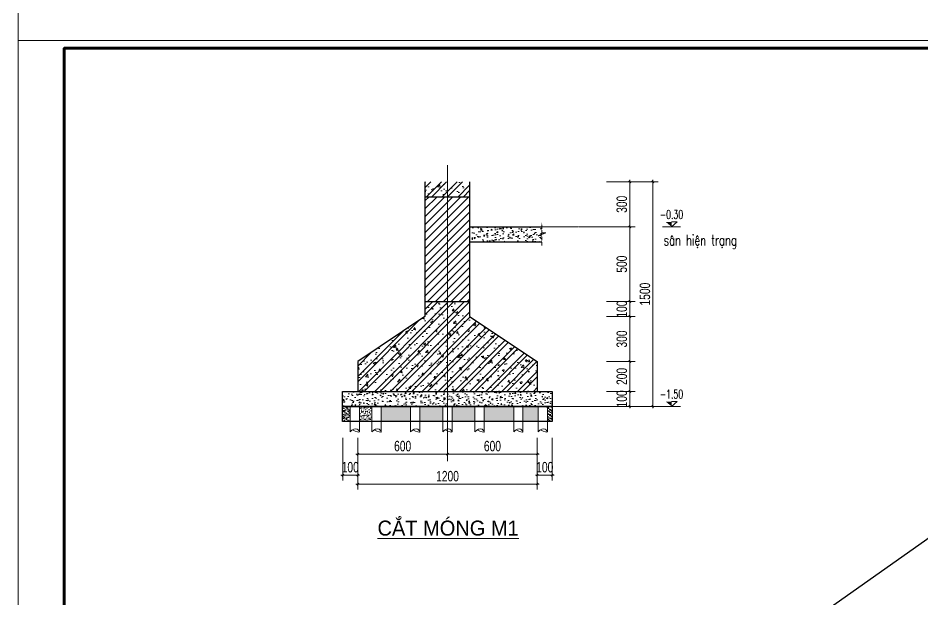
# Model space of a CAD drawing. Header units: millimetres. Extents: x 5243337 to 5938936, y 490824 to 785930.
# Drawn here: x 5679194 to 5685241, y 546317 to 550204 of the extents above; entities that cross this region are included whole.
import ezdxf
from ezdxf.enums import TextEntityAlignment as Align

# ---------------------------------------------------------------- set-up
doc = ezdxf.new("R2010")
doc.units = ezdxf.units.MM
doc.header["$MEASUREMENT"] = 0
doc.header["$PDMODE"] = 32
doc.linetypes.add('CENTER', pattern=[2, 1.25, -0.25, 0.25, -0.25])
doc.linetypes.add('HIDDEN', pattern=[0.375, 0.25, -0.125])
doc.layers.get('0').update_dxf_attribs({"lineweight": 0})
doc.layers.get('Defpoints').update_dxf_attribs({"lineweight": 0})
for name, color, linetype, lineweight in [('8- Dim', 8, 'Continuous', 9), ('dim', 144, 'Continuous', 13), ('hatch', 251, 'Continuous', 5), ('Khungten_LCDI', 7, 'Continuous', 25), ('LC Dim', 8, 'Continuous', 18), ('LC Net thay', 7, 'Continuous', 25), ('LC Text1', 3, 'Continuous', 20), ('MANH', 35, 'HIDDEN', 5), ('noithat', 125, 'Continuous', 9), ('text', 1, 'Continuous', 20), ('truc', 76, 'CENTER', 9)]:
    doc.layers.add(name, color=color, linetype=linetype, lineweight=lineweight)
doc.layers.add('KCS_Plotter', color=11, linetype='Continuous', plot=False)
doc.styles.add('Khungten', font='VHAVAN.TTF', dxfattribs={"width": 0.9, "height": 5000})
doc.styles.add('LC 3', font='vnsimli.shx', dxfattribs={"width": 0.75})
doc.styles.add('ROMANS', font='vnsimli.shx', dxfattribs={"width": 0.6})
doc.styles.add('TBV', font='VHHELS.TTF', dxfattribs={"width": 0.9, "oblique": 20, "height": 320})
doc.styles.add('Title', font='VHBLACK.TTF')
doc.styles.add('TXTDIM', font='VNARIAL.TTF', dxfattribs={"width": 0.7})
doc.dimstyles.new('DIM35', dxfattribs={"dimscale": 35, "dimtxt": 2, "dimasz": 0.3, "dimexe": 1, "dimexo": 0, "dimgap": 0.5, "dimtad": 1, "dimdec": 0, "dimzin": 12, "dimdsep": 46, "dimtxsty": 'TXTDIM', "dimblk": 'SLASH', "dimcen": 1.5, "dimclrd": 256, "dimclre": 256, "dimclrt": 1, "dimadec": 0, "dimazin": 0, "dimtfac": 1, "dimtdec": 0, "dimtix": 1, "dimtmove": 0, "dimatfit": 3, "dimldrblk": 'DOT', "dimfxl": 2, "dimtolj": 1, "dimtzin": 0, "dimlwd": 9, "dimlwe": 9, "dimarcsym": 1})
pattern_1 = [(50, (177632.29, 43929.41), (143.4520365, -12.550427), [15, -165]), (355, (177632.29, 43929.4), (-27.7502667, 150.4384267), [12, -132]), (100.4514, (177644.24, 43928.36), (115.7018763, 137.8879084), [12.748038, -140.2284224]), (46.1842, (177632.29, 43969.4), (213.44821, -33.103803), [22.5, -247.5]), (96.6356, (177650.07, 43966.65), (186.932541, 194.823574), [19.122058, -210.3426]), (351.1842, (177632.29, 43969.4), (186.932389, 194.82372), [18, -198]), (21, (177652.29, 43959.41), (119.3814104, -80.5237781), [15, -165]), (326, (177652.29, 43959.4), (48.6630664, 145.030009), [12, -132]), (71.4514, (177662.23, 43952.7), (168.0445257, 64.5060993), [12.748038, -140.2284224]), (37.5, (177632.286, 43929.406), (2.43197106, 66.57877077), [0, -130.4, 0, -134, 0, -132.5]), (7.5, (177632.286, 43929.406), (52.6139075, 78.8823424), [0, -76.4, 0, -127.4, 0, -50.5]), (327.5, (177587.686, 43929.406), (106.76448723, -4.51097435), [0, -50, 0, -156, 0, -207]), (317.5, (177567.69, 43929.41), (116.6372339, 20.0209965), [0, -65, 0, -103.6, 0, -147]), (45, (177632.286, 43929.406), (-53.0330086, 53.0330086), []), (45, (177667.64, 43929.406), (-53.0330086, 53.0330086), [])]
pattern_2 = [(37.5, (177632.286, 42923.716), (-0.62993358, 19.26823769), [0, -15.2, 0, -17, 0, -16.25]), (7.5, (177632.286, 42923.716), (17.69776705, 28.22146065), [0, -8.2, 0, -13.7, 0, -5.25]), (327.5, (177619.986, 42923.716), (31.14141862, 0.056590535), [0, -5, 0, -18, 0, -23.5]), (317.5, (177619.986, 42923.716), (30.06126605, 8.77675565), [0, -2.5, 0, -11.8, 0, -13.5])]

# ---------------------------------------------------------------- blocks, each defined once
blk = doc.blocks.new('SLASH')
at = {"layer": 'dim', "color": 16, "linetype": 'Continuous'}
for p, q in [((-1.2, 0), (1.2, 0)), ((-0.6, -0.6), (0.6, 0.6))]:
    blk.add_line(p, q, dxfattribs=at)
blk = doc.blocks.new('*D901')
at = {"layer": 'Defpoints', "color": 0, "transparency": 16777216}
for p in [(5682064, 547399.4), (5682663.7, 547399.4), (5682663.7, 547291.2)]:
    blk.add_point(p, dxfattribs=at)
at = {"layer": 'dim', "lineweight": 9, "transparency": 16777216}
for p, q in [((5682064, 547399.4), (5682064, 547256.2)), ((5682663.7, 547399.4), (5682663.7, 547256.2)), ((5682074.5, 547291.2), (5682653.2, 547291.2))]:
    blk.add_line(p, q, dxfattribs=at)
at = {"layer": 'dim', "lineweight": 9, "transparency": 16777216, "xscale": 10.5, "yscale": 10.5, "zscale": 10.5, "rotation": 180}
blk.add_blockref('SLASH', (5682064, 547291.2), dxfattribs=at)
at = {"layer": 'dim', "lineweight": 9, "transparency": 16777216, "xscale": 10.5, "yscale": 10.5, "zscale": 10.5}
blk.add_blockref('SLASH', (5682663.7, 547291.2), dxfattribs=at)
at = {"layer": 'dim', "color": 1, "transparency": 16777216, "insert": (5682363.9, 547344.4), "char_height": 70, "attachment_point": 5, "style": 'TXTDIM'}
blk.add_mtext('\\A1;600', dxfattribs=at)
blk = doc.blocks.new('_Dot')
at = {"color": 0, "linetype": 'ByBlock', "lineweight": -2}
blk.add_line((-0.5, 0), (-1, 0), dxfattribs=at)
at = {"color": 0, "linetype": 'ByBlock', "const_width": 0.5}
blk.add_lwpolyline([(-0.25, 0, 1), (0.25, 0, 1)], format="xyb", close=True, dxfattribs=at)
blk = doc.blocks.new('*D902')
at = {"layer": 'Defpoints', "color": 0, "transparency": 16777216}
for p in [(5681463.7, 547399.4), (5682064, 547399.4), (5682064, 547291.2)]:
    blk.add_point(p, dxfattribs=at)
at = {"layer": 'dim', "lineweight": 9, "transparency": 16777216}
for p, q in [((5681463.7, 547399.4), (5681463.7, 547256.2)), ((5682064, 547399.4), (5682064, 547256.2)), ((5681474.2, 547291.2), (5682053.5, 547291.2))]:
    blk.add_line(p, q, dxfattribs=at)
at = {"layer": 'dim', "lineweight": 9, "transparency": 16777216, "xscale": 10.5, "yscale": 10.5, "zscale": 10.5, "rotation": 180}
blk.add_blockref('SLASH', (5681463.7, 547291.2), dxfattribs=at)
at = {"layer": 'dim', "lineweight": 9, "transparency": 16777216, "xscale": 10.5, "yscale": 10.5, "zscale": 10.5}
blk.add_blockref('SLASH', (5682064, 547291.2), dxfattribs=at)
at = {"layer": 'dim', "color": 1, "transparency": 16777216, "insert": (5681763.9, 547344.4), "char_height": 70, "attachment_point": 5, "style": 'TXTDIM'}
blk.add_mtext('\\A1;600', dxfattribs=at)
blk = doc.blocks.new('*D903')
at = {"layer": 'Defpoints', "color": 0, "transparency": 16777216}
for p in [(5681463.7, 547399.4), (5682663.7, 547399.4), (5682663.7, 547090.2)]:
    blk.add_point(p, dxfattribs=at)
at = {"layer": 'dim', "lineweight": 9, "transparency": 16777216}
for p, q in [((5681463.7, 547399.4), (5681463.7, 547055.2)), ((5682663.7, 547399.4), (5682663.7, 547055.2)), ((5681474.2, 547090.2), (5682653.2, 547090.2))]:
    blk.add_line(p, q, dxfattribs=at)
at = {"layer": 'dim', "lineweight": 9, "transparency": 16777216, "xscale": 10.5, "yscale": 10.5, "zscale": 10.5, "rotation": 180}
blk.add_blockref('SLASH', (5681463.7, 547090.2), dxfattribs=at)
at = {"layer": 'dim', "lineweight": 9, "transparency": 16777216, "xscale": 10.5, "yscale": 10.5, "zscale": 10.5}
blk.add_blockref('SLASH', (5682663.7, 547090.2), dxfattribs=at)
at = {"layer": 'dim', "color": 1, "transparency": 16777216, "insert": (5682063.7, 547143.4), "char_height": 70, "attachment_point": 5, "style": 'TXTDIM'}
blk.add_mtext('\\A1;1200', dxfattribs=at)
blk = doc.blocks.new('*D904')
at = {"layer": 'Defpoints', "color": 0, "transparency": 16777216}
for p in [(5683186.1, 547710.1), (5683281.8, 547710.1), (5683186.1, 547610.1)]:
    blk.add_point(p, dxfattribs=at)
at = {"layer": 'dim', "lineweight": 9, "transparency": 16777216}
for p, q in [((5683186.1, 547710.1), (5683316.8, 547710.1)), ((5683281.8, 547620.6), (5683281.8, 547699.6)), ((5683186.1, 547610.1), (5683316.8, 547610.1))]:
    blk.add_line(p, q, dxfattribs=at)
at = {"layer": 'dim', "lineweight": 9, "transparency": 16777216, "xscale": 10.5, "yscale": 10.5, "zscale": 10.5}
for p, rotation in [((5683281.8, 547710.1), 90), ((5683281.8, 547610.1), 270)]:
    blk.add_blockref('SLASH', p, dxfattribs=dict(at, rotation=rotation))
at = {"layer": 'dim', "color": 1, "transparency": 16777216, "insert": (5683228.6, 547660.1), "char_height": 70, "attachment_point": 5, "rotation": 90, "style": 'TXTDIM'}
blk.add_mtext('\\A1;100', dxfattribs=at)
blk = doc.blocks.new('*D905')
at = {"layer": 'Defpoints', "color": 0, "transparency": 16777216}
for p in [(5683126.1, 547910.1), (5683281.8, 547910.1), (5683126.1, 547710.1)]:
    blk.add_point(p, dxfattribs=at)
at = {"layer": 'dim', "lineweight": 9, "transparency": 16777216}
for p, q in [((5683126.1, 547910.1), (5683316.8, 547910.1)), ((5683281.8, 547720.6), (5683281.8, 547899.6)), ((5683126.1, 547710.1), (5683316.8, 547710.1))]:
    blk.add_line(p, q, dxfattribs=at)
at = {"layer": 'dim', "lineweight": 9, "transparency": 16777216, "xscale": 10.5, "yscale": 10.5, "zscale": 10.5}
for p, rotation in [((5683281.8, 547910.1), 90), ((5683281.8, 547710.1), 270)]:
    blk.add_blockref('SLASH', p, dxfattribs=dict(at, rotation=rotation))
at = {"layer": 'dim', "color": 1, "transparency": 16777216, "insert": (5683228.6, 547810.1), "char_height": 70, "attachment_point": 5, "rotation": 90, "style": 'TXTDIM'}
blk.add_mtext('\\A1;200', dxfattribs=at)
blk = doc.blocks.new('*D906')
at = {"layer": 'Defpoints', "color": 0, "transparency": 16777216}
for p in [(5683126.1, 548310.1), (5683281.8, 548310.1), (5683126.1, 548210.1)]:
    blk.add_point(p, dxfattribs=at)
at = {"layer": 'dim', "lineweight": 9, "transparency": 16777216}
for p, q in [((5683126.1, 548310.1), (5683316.8, 548310.1)), ((5683281.8, 548320.6), (5683281.8, 548331.1)), ((5683281.8, 548210.1), (5683281.8, 548310.1)), ((5683126.1, 548210.1), (5683316.8, 548210.1)), ((5683281.8, 548199.6), (5683281.8, 548189.1))]:
    blk.add_line(p, q, dxfattribs=at)
at = {"layer": 'dim', "lineweight": 9, "transparency": 16777216, "xscale": 10.5, "yscale": 10.5, "zscale": 10.5}
for p, rotation in [((5683281.8, 548310.1), 270), ((5683281.8, 548210.1), 90)]:
    blk.add_blockref('SLASH', p, dxfattribs=dict(at, rotation=rotation))
at = {"layer": 'dim', "color": 1, "transparency": 16777216, "insert": (5683228.6, 548260.1), "char_height": 70, "attachment_point": 5, "rotation": 90, "style": 'TXTDIM'}
blk.add_mtext('\\A1;100', dxfattribs=at)
blk = doc.blocks.new('*D907')
at = {"layer": 'Defpoints', "color": 0, "transparency": 16777216}
for p in [(5683126.1, 548210.1), (5683281.8, 548210.1), (5683126.1, 547910.1)]:
    blk.add_point(p, dxfattribs=at)
at = {"layer": 'dim', "lineweight": 9, "transparency": 16777216}
for p, q in [((5683126.1, 548210.1), (5683316.8, 548210.1)), ((5683281.8, 547920.6), (5683281.8, 548199.6)), ((5683126.1, 547910.1), (5683316.8, 547910.1))]:
    blk.add_line(p, q, dxfattribs=at)
at = {"layer": 'dim', "lineweight": 9, "transparency": 16777216, "xscale": 10.5, "yscale": 10.5, "zscale": 10.5}
for p, rotation in [((5683281.8, 548210.1), 90), ((5683281.8, 547910.1), 270)]:
    blk.add_blockref('SLASH', p, dxfattribs=dict(at, rotation=rotation))
at = {"layer": 'dim', "color": 1, "transparency": 16777216, "insert": (5683228.5, 548060.1), "char_height": 70, "attachment_point": 5, "rotation": 90, "style": 'TXTDIM'}
blk.add_mtext('\\A1;300', dxfattribs=at)
blk = doc.blocks.new('*D908')
at = {"layer": 'Defpoints', "color": 0, "transparency": 16777216}
for p in [(5682663.7, 547399.4), (5682763.4, 547399.4), (5682763.4, 547150.2)]:
    blk.add_point(p, dxfattribs=at)
at = {"layer": 'dim', "lineweight": 9, "transparency": 16777216}
for p, q in [((5682663.7, 547399.4), (5682663.7, 547115.2)), ((5682763.4, 547399.4), (5682763.4, 547115.2)), ((5682674.2, 547150.2), (5682752.9, 547150.2))]:
    blk.add_line(p, q, dxfattribs=at)
at = {"layer": 'dim', "lineweight": 9, "transparency": 16777216, "xscale": 10.5, "yscale": 10.5, "zscale": 10.5, "rotation": 180}
blk.add_blockref('SLASH', (5682663.7, 547150.2), dxfattribs=at)
at = {"layer": 'dim', "lineweight": 9, "transparency": 16777216, "xscale": 10.5, "yscale": 10.5, "zscale": 10.5}
blk.add_blockref('SLASH', (5682763.4, 547150.2), dxfattribs=at)
at = {"layer": 'dim', "color": 1, "transparency": 16777216, "insert": (5682713.5, 547203.4), "char_height": 70, "attachment_point": 5, "style": 'TXTDIM'}
blk.add_mtext('\\A1;100', dxfattribs=at)
blk = doc.blocks.new('*D909')
at = {"layer": 'Defpoints', "color": 0, "transparency": 16777216}
for p in [(5681363.6, 547399.4), (5681463.7, 547399.4), (5681363.6, 547150.2)]:
    blk.add_point(p, dxfattribs=at)
at = {"layer": 'dim', "lineweight": 9, "transparency": 16777216}
for p, q in [((5681363.6, 547399.4), (5681363.6, 547115.2)), ((5681463.7, 547399.4), (5681463.7, 547115.2)), ((5681453.2, 547150.2), (5681374.1, 547150.2))]:
    blk.add_line(p, q, dxfattribs=at)
at = {"layer": 'dim', "lineweight": 9, "transparency": 16777216, "xscale": 10.5, "yscale": 10.5, "zscale": 10.5, "rotation": 180}
blk.add_blockref('SLASH', (5681363.6, 547150.2), dxfattribs=at)
at = {"layer": 'dim', "lineweight": 9, "transparency": 16777216, "xscale": 10.5, "yscale": 10.5, "zscale": 10.5}
blk.add_blockref('SLASH', (5681463.7, 547150.2), dxfattribs=at)
at = {"layer": 'dim', "color": 1, "transparency": 16777216, "insert": (5681413.7, 547203.4), "char_height": 70, "attachment_point": 5, "style": 'TXTDIM'}
blk.add_mtext('\\A1;100', dxfattribs=at)
blk = doc.blocks.new('*D910')
at = {"layer": 'Defpoints', "color": 0, "transparency": 16777216}
for p in [(5683126.1, 548810.1), (5683126.1, 548310.1), (5683281.8, 548310.1)]:
    blk.add_point(p, dxfattribs=at)
at = {"layer": 'dim', "lineweight": 9, "transparency": 16777216}
for p, q in [((5683126.1, 548810.1), (5683316.8, 548810.1)), ((5683281.8, 548799.6), (5683281.8, 548320.6)), ((5683126.1, 548310.1), (5683316.8, 548310.1))]:
    blk.add_line(p, q, dxfattribs=at)
at = {"layer": 'dim', "lineweight": 9, "transparency": 16777216, "xscale": 10.5, "yscale": 10.5, "zscale": 10.5}
for p, rotation in [((5683281.8, 548810.1), 90), ((5683281.8, 548310.1), 270)]:
    blk.add_blockref('SLASH', p, dxfattribs=dict(at, rotation=rotation))
at = {"layer": 'dim', "color": 1, "transparency": 16777216, "insert": (5683228.6, 548560.1), "char_height": 70, "attachment_point": 5, "rotation": 90, "style": 'TXTDIM'}
blk.add_mtext('\\A1;500', dxfattribs=at)
blk = doc.blocks.new('*D911')
at = {"layer": 'Defpoints', "color": 0, "transparency": 16777216}
for p in [(5683126.1, 549110.1), (5683281.8, 549110.1), (5683126.1, 548810.1)]:
    blk.add_point(p, dxfattribs=at)
at = {"layer": 'dim', "lineweight": 9, "transparency": 16777216}
for p, q in [((5683126.1, 549110.1), (5683316.8, 549110.1)), ((5683281.8, 548820.6), (5683281.8, 549099.6)), ((5683126.1, 548810.1), (5683316.8, 548810.1))]:
    blk.add_line(p, q, dxfattribs=at)
at = {"layer": 'dim', "lineweight": 9, "transparency": 16777216, "xscale": 10.5, "yscale": 10.5, "zscale": 10.5}
for p, rotation in [((5683281.8, 549110.1), 90), ((5683281.8, 548810.1), 270)]:
    blk.add_blockref('SLASH', p, dxfattribs=dict(at, rotation=rotation))
at = {"layer": 'dim', "color": 1, "transparency": 16777216, "insert": (5683228.5, 548960.1), "char_height": 70, "attachment_point": 5, "rotation": 90, "style": 'TXTDIM'}
blk.add_mtext('\\A1;300', dxfattribs=at)
blk = doc.blocks.new('*D912')
at = {"layer": 'Defpoints', "color": 0, "transparency": 16777216}
for p in [(5683126.1, 549110.1), (5683436.4, 549110.1), (5683126.1, 547610.1)]:
    blk.add_point(p, dxfattribs=at)
at = {"layer": 'dim', "lineweight": 9, "transparency": 16777216}
for p, q in [((5683126.1, 549110.1), (5683471.4, 549110.1)), ((5683436.4, 547620.6), (5683436.4, 549099.6)), ((5683126.1, 547610.1), (5683471.4, 547610.1))]:
    blk.add_line(p, q, dxfattribs=at)
at = {"layer": 'dim', "lineweight": 9, "transparency": 16777216, "xscale": 10.5, "yscale": 10.5, "zscale": 10.5}
for p, rotation in [((5683436.4, 549110.1), 90), ((5683436.4, 547610.1), 270)]:
    blk.add_blockref('SLASH', p, dxfattribs=dict(at, rotation=rotation))
at = {"layer": 'dim', "color": 1, "transparency": 16777216, "insert": (5683383.2, 548360.1), "char_height": 70, "attachment_point": 5, "rotation": 90, "style": 'TXTDIM'}
blk.add_mtext('\\A1;1500', dxfattribs=at)
blk = doc.blocks.new('CAO DO')
at = {"layer": 'noithat'}
for p, q in [((20767, 17240), (20898, 17352)), ((20898, 17352), (20767, 17352)), ((20558, 17240), (20975, 17240))]:
    blk.add_line(p, q, dxfattribs=at)
blk.add_solid([(20632, 17352), (20767, 17352), (20767, 17240)], dxfattribs=at)
at = {"layer": 'text', "color": 2, "style": 'ROMANS'}
blk.add_attdef('1', text='', height=200, dxfattribs=at).set_placement((20766, 17422), align=Align.CENTER)
blk = doc.blocks.new('ha tang Nui Beo')
at = {"layer": 'Defpoints', "lineweight": 0}
blk.add_lwpolyline([(-1200, -14850), (-1200, 14850), (40800, 14850), (40800, -14850)], close=True, dxfattribs=at)
at = {"layer": 'Khungten_LCDI', "color": 5, "lineweight": 60}
blk.add_lwpolyline([(0, -14650), (0, 14650), (40600, 14650), (40600, -14650)], close=True, dxfattribs=at)
at = {"color": 7, "style": 'Khungten', "width": 0.8}
for tag, p in [('REVISION', (39498.8, -10746.3)), ('NGAYHT', (39546.1, -11609.4))]:
    blk.add_attdef(tag, text='', height=200, dxfattribs=at).set_placement(p, align=Align.CENTER)
at = {"layer": 'LC Text1', "style": 'Title', "width": 1.485915}
for tag, p, p2 in [('TENBANVE1', (36912.7, -8885.8), (40339.1, -8885.8)), ('TENBANVE2', (36912.7, -9562.5), (40339.1, -9562.5))]:
    blk.add_attdef(tag, text='', height=250, dxfattribs=at).set_placement(p, p2, align=Align.FIT)
at = {"layer": 'LC Text1', "style": 'Title', "width": 0.7}
blk.add_attdef('SOBANVE', text='', height=250, dxfattribs=at).set_placement((39562, -13896.2), align=Align.CENTER)

msp = doc.modelspace()

# ---------------------------------------------------------------- hatches: boundary and pattern name
at = {"layer": 'hatch'}
h = msp.add_hatch(dxfattribs=at)
h.set_pattern_fill('ANSI31', color=256, scale=300, style=0)
h.set_pattern_definition([(45, (5383298.3, 473318.61), (-26.5165043, 26.5165043), [])])
h.paths.add_polyline_path([(5681910.5, 548310.1), (5682210.5, 548310.1), (5682212.9, 549010.1), (5681912.9, 549010.1)])
h = msp.add_hatch(dxfattribs=at)
h.set_pattern_fill('AR-CONC', color=256, scale=10)
h.set_pattern_definition([(50, (5500220.48, 549922.215), (71.726018, -6.275213), [7.5, -82.5]), (355, (5500220.48, 549922.215), (-13.875133, 75.219213), [6, -66]), (100.4514, (5500226.46, 549921.69), (57.850938, 68.943954), [6.37402, -70.11421]), (46.1842, (5500220.48, 549942.215), (106.724105, -16.5519), [11.25, -123.75]), (96.6356, (5500229.38, 549940.84), (93.46627, 97.41179), [9.56103, -105.1713]), (351.1842, (5500220.48, 549942.21), (93.466195, 97.41186), [9, -99]), (21, (5500230.48, 549937.215), (59.690705, -40.26189), [7.5, -82.5]), (326, (5500230.48, 549937.215), (24.331533, 72.515005), [6, -66]), (71.4514, (5500235.456, 549933.86), (84.022263, 32.25305), [6.37402, -70.11421]), (37.5, (5500220.481, 549922.215), (1.2159855, 33.2893854), [0, -65.2, 0, -67, 0, -66.25]), (7.5, (5500220.48, 549922.215), (26.306954, 39.441171), [0, -38.2, 0, -63.7, 0, -25.25]), (327.5, (5500198.181, 549922.215), (53.3822436, -2.255487), [0, -25, 0, -78, 0, -103.5]), (317.5, (5500188.18, 549922.215), (58.318617, 10.010498), [0, -32.5, 0, -51.8, 0, -73.5])])
h.paths.add_polyline_path([(5682694.8, 548710.1), (5682694.8, 548750.1), (5682669.8, 548750.1), (5682719.8, 548770.1), (5682694.8, 548770.1), (5682694.8, 548810.1), (5682226.7, 548810.1), (5682226.7, 548710.1)])
h = msp.add_hatch(dxfattribs=at)
h.set_pattern_fill('AR-CONC', color=256, scale=10)
h.set_pattern_definition([(50, (5500220.48, 549872.13), (71.726018, -6.275213), [7.5, -82.5]), (355, (5500220.48, 549872.13), (-13.875133, 75.219213), [6, -66]), (100.4514, (5500226.46, 549871.61), (57.850938, 68.943954), [6.37402, -70.11421]), (46.1842, (5500220.48, 549892.13), (106.724105, -16.5519), [11.25, -123.75]), (96.6356, (5500229.38, 549890.75), (93.46627, 97.41179), [9.56103, -105.1713]), (351.1842, (5500220.48, 549892.13), (93.466195, 97.41186), [9, -99]), (21, (5500230.48, 549887.13), (59.690705, -40.26189), [7.5, -82.5]), (326, (5500230.48, 549887.13), (24.331533, 72.515005), [6, -66]), (71.4514, (5500235.456, 549883.776), (84.022263, 32.25305), [6.37402, -70.11421]), (37.5, (5500220.481, 549872.131), (1.2159855, 33.2893854), [0, -65.2, 0, -67, 0, -66.25]), (7.5, (5500220.48, 549872.13), (26.306954, 39.441171), [0, -38.2, 0, -63.7, 0, -25.25]), (327.5, (5500198.181, 549872.13), (53.3822436, -2.255487), [0, -25, 0, -78, 0, -103.5]), (317.5, (5500188.18, 549872.13), (58.318617, 10.010498), [0, -32.5, 0, -51.8, 0, -73.5])])
h.paths.add_polyline_path([(5681362.7, 547710.1), (5681362.7, 547610.1), (5682064, 547610.1), (5682064, 547710.1)])
h.paths.add_polyline_path([(5682763.7, 547610.1), (5682763.7, 547710.1), (5682064, 547710.1), (5682064, 547610.1)])
h = msp.add_hatch(dxfattribs=at)
h.set_pattern_fill('AR-SAND', color=256, scale=10)
h.set_pattern_definition(pattern_2)
h.paths.add_polyline_path([(5681413, 547610.1), (5681362.7, 547610.1), (5681362.7, 547510.1), (5681413, 547510.1)])
h = msp.add_hatch(dxfattribs=at)
h.set_pattern_fill('AR-SAND', color=256, scale=10)
h.set_pattern_definition(pattern_2)
h.paths.add_polyline_path([(5681558, 547610.1), (5681475, 547610.1), (5681475, 547510.1), (5681558, 547510.1)])
h = msp.add_hatch(dxfattribs=at)
h.set_pattern_fill('AR-SAND,_O', color=256, scale=10)
h.set_pattern_definition([(37.5, (177632.286, 43929.406), (-0.62993358, 19.26823769), [0, -15.2, 0, -17, 0, -16.25]), (7.5, (177632.286, 43929.406), (17.69776705, 28.22146065), [0, -8.2, 0, -13.7, 0, -5.25]), (327.5, (177619.986, 43929.406), (31.14141862, 0.056590535), [0, -5, 0, -18, 0, -23.5]), (317.5, (177619.986, 43929.406), (30.06126605, 8.77675565), [0, -2.5, 0, -11.8, 0, -13.5])])
h.paths.add_polyline_path([(5681817, 547510.1), (5681817, 547610.1), (5681620, 547610.1), (5681620, 547510.1)])
h.paths.add_polyline_path([(5682032, 547510.1), (5682032, 547610.1), (5681879, 547610.1), (5681879, 547510.1)])
h.paths.add_polyline_path([(5682247, 547510.1), (5682247, 547610.1), (5682094, 547610.1), (5682094, 547510.1)])
h.paths.add_polyline_path([(5682506.1, 547610.1), (5682309, 547610.1), (5682309, 547510.1), (5682506.1, 547510.1)])
edge = h.paths.add_edge_path()
edge.add_line((5682669.1, 547510.1), (5682669.1, 547610.1))
edge.add_line((5682669.1, 547610.1), (5682568, 547610.1))
edge.add_line((5682568, 547610.1), (5682568, 547510.1))
edge.add_line((5682568, 547510.1), (5682665.8, 547510.1))
h = msp.add_hatch(dxfattribs=at)
h.set_pattern_fill('AR-SAND', color=256, scale=10)
h.set_pattern_definition(pattern_2)
h.paths.add_polyline_path([(5682763.7, 547610.1), (5682731.1, 547610.1), (5682731.1, 547510.1), (5682763.7, 547510.1)])
at = {"layer": 'LC Dim'}
h = msp.add_hatch(dxfattribs=at)
h.set_pattern_fill('BTCT', color=256, scale=20)
h.set_pattern_definition(pattern_1)
h.paths.add_polyline_path([(5682211.7, 549110.1), (5681911.7, 549110.1), (5681911.7, 549010.1), (5682211.7, 549010.1)])
h = msp.add_hatch(dxfattribs=at)
h.set_pattern_fill('BTCT', color=256, scale=20)
h.set_pattern_definition(pattern_1)
h.paths.add_polyline_path([(5682211.7, 548210.1), (5682211.7, 548310.1), (5681911.7, 548310.1), (5681911.7, 548210.1), (5681463.7, 547910.1), (5681463.7, 547710.1), (5682663.7, 547710.1), (5682663.7, 547910.1)])

# ---------------------------------------------------------------- linework, layer by layer
at = {"layer": '8- Dim'}
for p, q in [((5681413, 547610.4), (5681413, 547440.5)), ((5681475, 547610.4), (5681475, 547440.5)), ((5681558, 547610.4), (5681558, 547440.5)), ((5681620, 547610.4), (5681620, 547440.5)), ((5681817, 547610.4), (5681817, 547440.5)), ((5681879, 547610.4), (5681879, 547440.5)), ((5682032, 547610.4), (5682032, 547440.5)), ((5682094, 547610.4), (5682094, 547440.5)), ((5682247, 547610.4), (5682247, 547440.5)), ((5682309, 547610.4), (5682309, 547440.5)), ((5682506.1, 547610.4), (5682506.1, 547440.5)), ((5682568, 547610.4), (5682568, 547440.5)), ((5682669.1, 547610.4), (5682669.1, 547440.5)), ((5682731.1, 547610.4), (5682731.1, 547440.5))]:
    msp.add_line(p, q, dxfattribs=at)
for points in [[(5681413, 547440.5), (5681461, 547457.6), (5681475, 547440.5), (5681428.4, 547452.3)], [(5681558, 547440.5), (5681606, 547457.6), (5681620, 547440.5), (5681573.4, 547452.3)], [(5681817, 547440.5), (5681865, 547457.6), (5681879, 547440.5), (5681832.4, 547452.3)], [(5682032, 547440.5), (5682080, 547457.6), (5682094, 547440.5), (5682047.4, 547452.3)], [(5682247, 547440.5), (5682295, 547457.6), (5682309, 547440.5), (5682262.4, 547452.3)], [(5682506.1, 547440.5), (5682554.1, 547457.6), (5682568, 547440.5), (5682521.5, 547452.3)], [(5682669.1, 547440.5), (5682717.1, 547457.6), (5682731.1, 547440.5), (5682684.5, 547452.3)]]:
    msp.add_spline(points, degree=3, dxfattribs=at)
at = {"layer": 'KCS_Plotter'}
msp.add_line((5679194, 542430), (5689975.7, 550054.2), dxfattribs=at)
at = {"layer": 'LC Net thay'}
for p, q in [((5681911.7, 549110.1), (5681911.7, 548310.1)), ((5682211.7, 549110.1), (5682211.7, 548310.1)), ((5681911.7, 549010.1), (5682211.7, 549010.1)), ((5682211.7, 548810.1), (5682694.8, 548810.1)), ((5682211.7, 548710.1), (5682694.8, 548710.1)), ((5681911.7, 548310.1), (5681911.7, 548210.1)), ((5681911.7, 548310.1), (5682211.7, 548310.1)), ((5682211.7, 548310.1), (5682211.7, 548210.1)), ((5681911.7, 548210.1), (5681463.7, 547910.1)), ((5682211.7, 548210.1), (5682663.7, 547910.1)), ((5681463.7, 547910.1), (5681463.7, 547710.1)), ((5682663.7, 547910.1), (5682663.7, 547710.1))]:
    msp.add_line(p, q, dxfattribs=at)
for points in [[(5681362.7, 547710.1), (5682763.7, 547710.1), (5682763.7, 547610.1), (5681362.7, 547610.1)], [(5681362.7, 547610.1), (5682763.7, 547610.1), (5682763.7, 547510.1), (5681362.7, 547510.1)]]:
    msp.add_lwpolyline(points, close=True, dxfattribs=at)
at = {"layer": 'MANH'}
msp.add_lwpolyline([(5682694.8, 548685.8), (5682694.8, 548750.1), (5682669.8, 548750.1), (5682719.8, 548770.1), (5682694.8, 548770.1), (5682694.8, 548837)], dxfattribs=at)
at = {"layer": 'truc', "ltscale": 3}
for p, q in [((5682064, 549221), (5682064, 547244.8)), ((5683126.1, 548810.1), (5682694.8, 548810.1)), ((5682763.7, 547610.1), (5683516.3, 547610.1))]:
    msp.add_line(p, q, dxfattribs=at)

# ---------------------------------------------------------------- block references
at = {"layer": 'LC Net thay', "xscale": 1.500000000004304, "yscale": 1.500000000004304, "zscale": 1.500000000004304}
msp.add_blockref('ha tang Nui Beo', (5680994, 572329.2), dxfattribs=at)
at = {"layer": 'LC Net thay', "xscale": 0.2567064561698581, "yscale": 0.2567064561698581, "zscale": 0.2567064561698581, "rotation": 0.000231626131021}
msp.add_blockref('ha tang Nui Beo', (5679502.1, 546242.1, 0), dxfattribs=at)
at = {"layer": 'noithat'}
ref = msp.add_blockref('CAO DO', (5677525.5, 543799.7), dxfattribs=dict(at, xscale=0.290625, yscale=0.290625, zscale=0.290625))
ref.add_attrib('1', '-0.30', dxfattribs={"layer": 'text', "color": 2, "height": 58.12, "style": 'ROMANS', "width": 0.65}).set_placement((5683560.6, 548863.1), align=Align.CENTER)
ref = msp.add_blockref('CAO DO', (5677525.5, 542599.7), dxfattribs=dict(at, xscale=0.290625, yscale=0.290625, zscale=0.290625))
ref.add_attrib('1', '-1.50', dxfattribs={"layer": 'text', "color": 2, "height": 58.12, "style": 'ROMANS', "width": 0.65}).set_placement((5683560.6, 547663.1), align=Align.CENTER)

# ---------------------------------------------------------------- texts
at = {"layer": 'LC Text1', "style": 'LC 3', "width": 0.7}
msp.add_text('s©n hiÖn tr¹ng', height=70, dxfattribs=at).set_placement((5683508.6, 548685.7))
at = {"layer": 'text', "style": 'TBV'}
msp.add_text('%%Uc¾t mãng m1', height=100, dxfattribs=at).set_placement((5682067.6, 546746.9), align=Align.CENTER)

# ---------------------------------------------------------------- dimensions: what is measured, and where the dimension line sits
at = {"layer": 'dim'}
for base, p1, p2, picture, middle in [((5683281.8, 549110.1), (5683126.1, 548810.1), (5683126.1, 549110.1), '*D911', (5683228.5, 548960.1)), ((5683436.4, 549110.1), (5683126.1, 547610.1), (5683126.1, 549110.1), '*D912', (5683383.2, 548360.1)), ((5683281.8, 548310.1), (5683126.1, 548810.1), (5683126.1, 548310.1), '*D910', (5683228.6, 548560.1)), ((5683281.8, 548310.1), (5683126.1, 548210.1), (5683126.1, 548310.1), '*D906', (5683228.6, 548260.1)), ((5683281.8, 548210.1), (5683126.1, 547910.1), (5683126.1, 548210.1), '*D907', (5683228.5, 548060.1)), ((5683281.8, 547910.1), (5683126.1, 547710.1), (5683126.1, 547910.1), '*D905', (5683228.6, 547810.1))]:
    dim = msp.add_linear_dim(base=base, p1=p1, p2=p2, angle=90, dimstyle='DIM35', dxfattribs=at)
    dim.commit()
    dim.dimension.update_dxf_attribs({"geometry": picture, "text_midpoint": middle})
for base, p1, p2, angle, picture, middle in [((5683281.8, 547710.1), (5683186.1, 547610.1), (5683186.1, 547710.1), 90, '*D904', (5683281.8, 547660.1)), ((5681363.6, 547150.2), (5681463.7, 547399.4), (5681363.6, 547399.4), 180, '*D909', (5681413.7, 547150.2))]:
    dim = msp.add_linear_dim(base=base, p1=p1, p2=p2, angle=angle, dimstyle='DIM35', dxfattribs=at)
    dim.commit()
    dim.dimension.update_dxf_attribs({"geometry": picture, "text_midpoint": middle, "dimtype": 160})
for base, p1, p2, picture, middle in [((5682064, 547291.2), (5681463.7, 547399.4), (5682064, 547399.4), '*D902', (5681763.9, 547344.4)), ((5682663.7, 547090.2), (5681463.7, 547399.4), (5682663.7, 547399.4), '*D903', (5682063.7, 547143.4)), ((5682663.7, 547291.2), (5682064, 547399.4), (5682663.7, 547399.4), '*D901', (5682363.9, 547344.4))]:
    dim = msp.add_linear_dim(base=base, p1=p1, p2=p2, dimstyle='DIM35', dxfattribs=at)
    dim.commit()
    dim.dimension.update_dxf_attribs({"geometry": picture, "text_midpoint": middle})
dim = msp.add_linear_dim(base=(5682763.4, 547150.2), p1=(5682663.7, 547399.4), p2=(5682763.4, 547399.4), dimstyle='DIM35', dxfattribs=at)
dim.commit()
dim.dimension.update_dxf_attribs({"geometry": '*D908', "text_midpoint": (5682713.5, 547150.2), "dimtype": 160})

doc.saveas('drawing.dxf')
